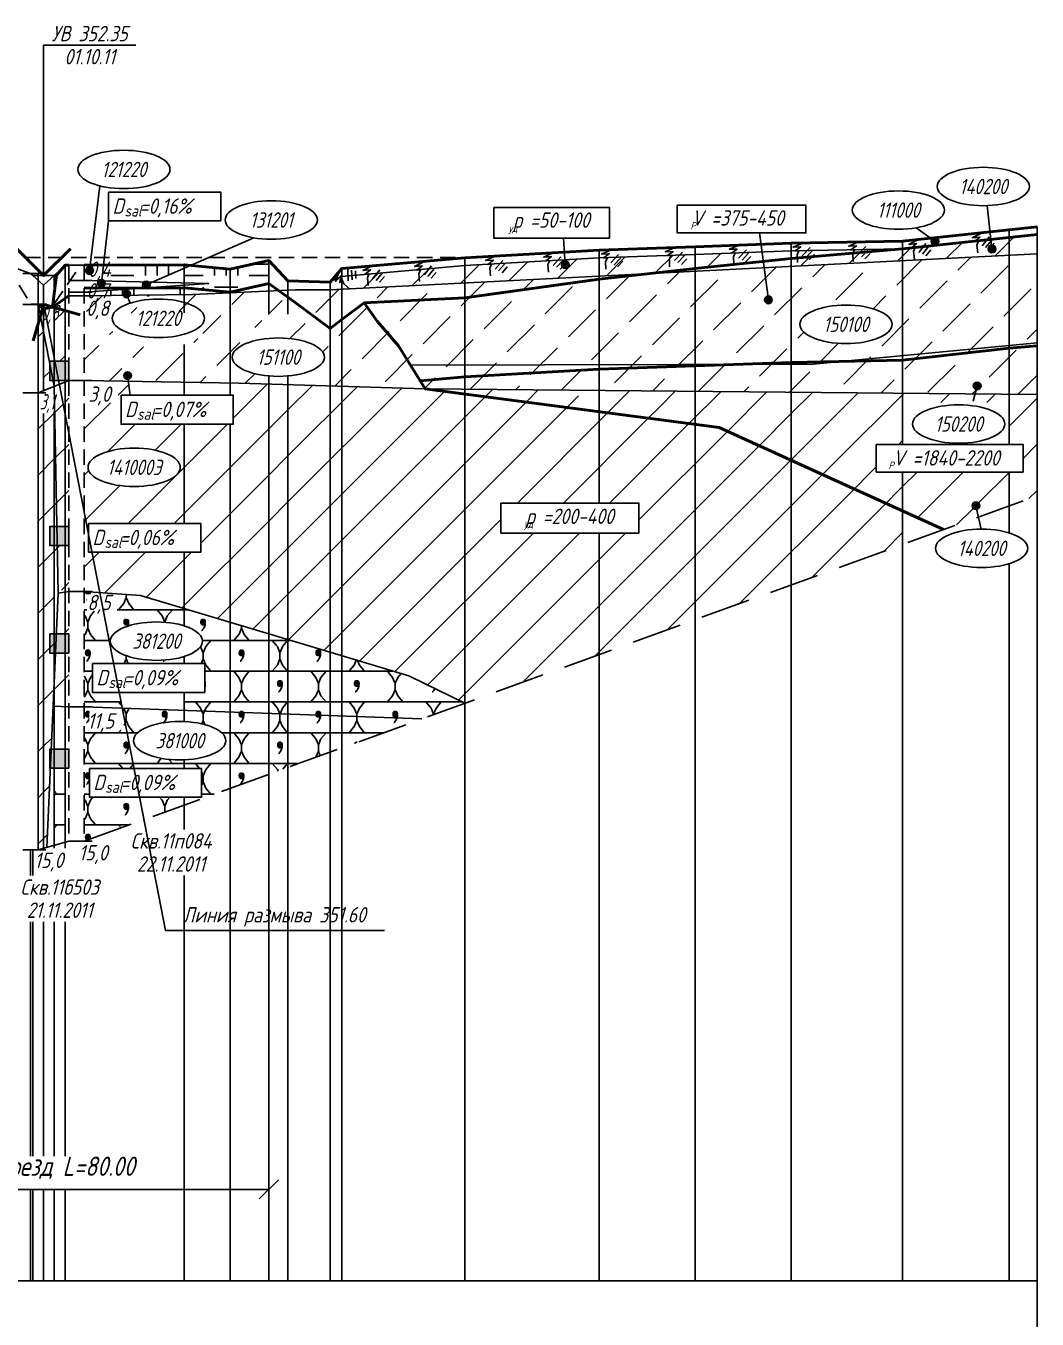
# Model space of a CAD drawing. Extents: x -5 to 836, y -80 to 613.
# Drawn here: x 298.5 to 430.1, y 282 to 450.3 of the extents above; entities that cross this region are included whole.
import ezdxf
from ezdxf.enums import TextEntityAlignment as Align

# ---------------------------------------------------------------- set-up
doc = ezdxf.new("R2010")
doc.units = 0
for name, pattern in [('IZ_HIDDEN', [3, 2, -1]), ('ИИ27003', [9.5, 6.5, -3]), ('ИИHidden', [3, 2, -1])]:
    doc.linetypes.add(name, pattern=pattern)
for name, color, linetype, lineweight in [('ИИ_ГЕОЛОГИЯ_025', 7, 'Continuous', 25), ('ИИ_ГЕОЛОГИЯ_050', 7, 'Continuous', 50), ('ИИ_ГЕОФИЗИКА_025', 7, 'Continuous', 25), ('ИИ_ГИДРОЛОГИЯ_025', 150, 'Continuous', 25), ('ИИ_ПРОФИЛЬ_025', 7, 'Continuous', 25)]:
    doc.layers.add(name, color=color, linetype=linetype, lineweight=lineweight)
doc.layers.add('Профиль', color=7, linetype='Continuous')
doc.layers.add('ТХ-Л', color=140, linetype='Continuous')
doc.styles.add('VNIPISIMPLEXCUR', font='simplex.shx', dxfattribs={"width": 0.8, "oblique": 15})
doc.linetypes.add('ИИ27001', pattern='A,2.5,[1,3dservice.shx,S=1.85,R=180.00002,X=0,Y=0],2.5,-1', length=6)
doc.linetypes.add('ИИ27002', pattern='A,2,-0.6,[1,3dservice.shx,S=0.6,R=30.000013,X=0.9,Y=0],-0.6,[1,3dservice.shx,S=0.6,R=-30.000013,X=0.3,Y=0],-0.6,[1,3dservice.shx,S=0.6,R=209.999975,X=-0.3,Y=0],-0.6,[1,3dservice.shx,S=0.6,R=150.000007,X=-0.9,Y=0],-0.6,2', length=7)
doc.linetypes.add('ИИ27005', pattern='A,2.5,[1,3dservice.shx,S=1.85,R=180.00002,X=0,Y=0],2.5,-2,[4,3dservice.shx,S=0.5,R=0,X=0,Y=0],-2', length=9)
doc.dimstyles.new('ИИ-1000-м-dm$0', dxfattribs={"dimtxt": 2.5, "dimasz": 2.5, "dimexe": 1.25, "dimexo": 0, "dimgap": 1, "dimtad": 1, "dimtoh": 1, "dimzin": 1, "dimdsep": 46, "dimtxsty": 'VNIPISIMPLEXCUR', "dimblk": 'OBLIQUE', "dimcen": 2.5, "dimaunit": 1, "dimazin": 0, "dimtfac": 1, "dimtmove": 1, "dimatfit": 2, "dimfxl": 1, "dimarcsym": 0})
pattern_1 = [(45, (66.596, 26.312), (-3, 3), [])]
pattern_2 = [(0, (66.596, 26.312), (0, 4), []), (90, (66.596, 27.912), (-5, 4), [0.8, -7.2]), (129.8056, (67.596, 26.312), (-10, 4e-10), [1.04137, -30.19963]), (129.8056, (72.596, 30.312), (-10, 4e-10), [1.04137, -30.19963]), (129.8056, (67.596, 34.312), (-10, 4e-10), [1.04137, -30.19963]), (129.8056, (72.596, 38.312), (-10, 4e-10), [1.04137, -30.19963]), (129.8056, (67.596, 42.312), (-10, 4e-10), [1.04137, -30.19963]), (129.8056, (72.596, 46.312), (-10, 4e-10), [1.04137, -30.19963]), (112.6199, (66.929, 27.112), (-10, 4e-09), [0.86667, -12.13333]), (112.6199, (71.929, 31.112), (-10, 4e-09), [0.86667, -12.13333]), (112.6199, (66.929, 35.112), (-10, 4e-09), [0.86667, -12.13333]), (67.3801, (66.596, 28.712), (-10, -4e-09), [0.86667, -12.13333]), (67.3801, (71.596, 32.712), (-10, -4e-09), [0.86667, -12.13333]), (67.3801, (66.596, 36.712), (-10, -4e-09), [0.86667, -12.13333]), (50.1944, (66.9295, 29.512), (-10, -4e-10), [1.04137, -30.19963]), (50.1944, (71.9295, 33.512), (-10, -4e-10), [1.04137, -30.19963]), (50.1944, (66.9295, 37.512), (-10, -4e-10), [1.04137, -30.19963]), (50.1944, (71.9295, 41.512), (-10, -4e-10), [1.04137, -30.19963]), (50.1944, (66.9295, 45.512), (-10, -4e-10), [1.04137, -30.19963]), (50.1944, (71.9295, 49.512), (-10, -4e-10), [1.04137, -30.19963]), (50.1944, (65.596, 26.312), (-10, -4e-10), [1.04137, -30.19963]), (50.1944, (60.596, 30.312), (-10, -4e-10), [1.04137, -30.19963]), (50.1944, (65.596, 34.312), (-10, -4e-10), [1.04137, -30.19963]), (50.1944, (60.596, 38.312), (-10, -4e-10), [1.04137, -30.19963]), (50.1944, (65.596, 42.312), (-10, -4e-10), [1.04137, -30.19963]), (50.1944, (60.596, 46.312), (-10, -4e-10), [1.04137, -30.19963]), (67.3801, (66.263, 27.112), (-10, -4e-09), [0.86667, -12.13333]), (67.3801, (61.263, 31.112), (-10, -4e-09), [0.86667, -12.13333]), (67.3801, (66.263, 35.112), (-10, -4e-09), [0.86667, -12.13333]), (112.6199, (66.596, 28.712), (-10, 4e-09), [0.86667, -12.13333]), (112.6199, (71.596, 32.712), (-10, 4e-09), [0.86667, -12.13333]), (112.6199, (66.596, 36.712), (-10, 4e-09), [0.86667, -12.13333]), (129.8056, (66.263, 29.512), (-10, 4e-10), [1.04137, -30.19963]), (129.8056, (61.263, 33.512), (-10, 4e-10), [1.04137, -30.19963]), (129.8056, (66.263, 37.512), (-10, 4e-10), [1.04137, -30.19963]), (129.8056, (61.263, 41.512), (-10, 4e-10), [1.04137, -30.19963]), (129.8056, (66.263, 45.512), (-10, 4e-10), [1.04137, -30.19963]), (129.8056, (61.263, 49.512), (-10, 4e-10), [1.04137, -30.19963]), (0, (71.3974, 27.612), (5, 4), [0.06569, -9.93431]), (0, (71.4417, 27.662), (5, 4), [0.07761, -9.92239]), (0, (71.4807, 27.712), (5, 4), [0.0933, -9.9067]), (0, (71.5198, 27.762), (5, 4), [0.10097, -9.89903]), (0, (71.554, 27.812), (5, 4), [0.10953, -9.89047]), (0, (71.584, 27.862), (5, 4), [0.114625, -9.885375]), (0, (71.6104, 27.912), (5, 4), [0.12328, -9.87672]), (0, (71.634, 27.962), (5, 4), [0.13186, -9.86814]), (0, (71.6577, 28.012), (5, 4), [0.13534, -9.86466]), (0, (71.6768, 28.062), (5, 4), [0.143415, -9.856585]), (0, (71.694, 28.112), (5, 4), [0.15266, -9.84734]), (0, (71.711, 28.162), (5, 4), [0.15663, -9.84337]), (0, (71.7268, 28.212), (5, 4), [0.16071, -9.83929]), (0, (71.7385, 28.262), (5, 4), [0.16421, -9.83579]), (0, (71.7492, 28.312), (5, 4), [0.16878, -9.83122]), (0, (71.464, 28.362), (5, 4), [0.46696, -9.53304]), (0, (71.3727, 28.412), (5, 4), [0.56915, -9.43085]), (0, (71.318, 28.462), (5, 4), [0.6334, -9.3666]), (0, (71.28, 28.512), (5, 4), [0.67868, -9.32132]), (0, (71.2535, 28.562), (5, 4), [0.71105, -9.28895]), (0, (71.2358, 28.612), (5, 4), [0.73255, -9.26745]), (0, (71.2255, 28.662), (5, 4), [0.7443, -9.2557]), (0, (71.222, 28.712), (5, 4), [0.7485, -9.2515]), (0, (71.2255, 28.762), (5, 4), [0.74179, -9.25821]), (0, (71.2358, 28.812), (5, 4), [0.72129, -9.27871]), (0, (71.2535, 28.862), (5, 4), [0.68575, -9.31425]), (0, (71.28, 28.912), (5, 4), [0.63266, -9.36734]), (0, (71.318, 28.962), (5, 4), [0.557005, -9.442995]), (0, (71.3727, 29.012), (5, 4), [0.4475, -9.5525]), (0, (71.464, 29.062), (5, 4), [0.26506, -9.73494])]
pattern_3 = [(90, (66.596, 26.312), (-4.5, 4.5), [3, -6]), (90, (68.096, 26.312), (-4.5, 4.5), [3, -6]), (90, (69.596, 26.312), (-4.5, 4.5), [3, -6]), (0, (71.096, 26.312), (4.5, 4.5), [3, -6]), (0, (71.096, 27.812), (4.5, 4.5), [3, -6]), (0, (71.096, 29.312), (4.5, 4.5), [3, -6])]

# ---------------------------------------------------------------- blocks, each defined once
blk = doc.blocks.new('ИИ16001')
at = {"linetype": 'Continuous', "lineweight": 25}
h = blk.add_hatch(color=0, dxfattribs=at)
edge = h.paths.add_edge_path()
edge.add_arc((0, 0), 0.5, 0, 360)
at = {"color": 0, "linetype": 'Continuous', "lineweight": 25}
blk.add_circle((0, 0), 0.5, dxfattribs=at)
blk = doc.blocks.new('ИИ25005')
at = {"linetype": 'Continuous', "lineweight": 25}
blk.add_hatch(color=0, dxfattribs=at).paths.add_polyline_path([(0, 0), (0, 2.5), (-2.5, 2.5), (-2.5, 0)])
at = {"color": 0, "linetype": 'Continuous', "lineweight": 25}
blk.add_lwpolyline([(0, 0), (0, 2.5), (-2.5, 2.5), (-2.5, 0)], close=True, dxfattribs=at)
blk = doc.blocks.new('ИИ25010')
at = {"color": 0, "linetype": 'Continuous', "lineweight": 25}
for points in [[(0, 0), (3, 0), (0.5, -1), (2.5, -1), (1, -2), (2, -2), (1.5, -3), (1.5, -5)], [(4.94, -1.23), (2.82, -3.35)], [(5.47, -2.12), (3.7, -3.88)], [(6, -3), (4.59, -4.41)]]:
    blk.add_lwpolyline(points, dxfattribs=at)
blk = doc.blocks.new('ИИ25020')
at = {"color": 0, "linetype": 'Continuous', "lineweight": 25}
blk.add_ellipse((0, 0), major_axis=(-6, 0), ratio=0.416667, dxfattribs=at)
at = {"color": 0, "linetype": 'Continuous', "style": 'VNIPISIMPLEXCUR', "oblique": 15, "width": 0.75}
blk.add_attdef('INDEX', text='', height=2, dxfattribs=at).set_placement((0, 0), align=Align.MIDDLE_CENTER)
blk = doc.blocks.new('_Oblique')
at = {"color": 0, "linetype": 'ByBlock', "lineweight": -2}
blk.add_line((-0.5, -0.5), (0.5, 0.5), dxfattribs=at)
blk = doc.blocks.new('*D13')
at = {"layer": 'Defpoints', "color": 0, "lineweight": 40, "transparency": 16777216}
for p in [(330.14, 298.87), (251.14, 286.98), (330.14, 286.98)]:
    blk.add_point(p, dxfattribs=at)
at = {"layer": 'ТХ-Л', "color": 0, "lineweight": -2, "transparency": 16777216}
for p, q in [((251.14, 286.98), (251.14, 300.12)), ((330.14, 286.98), (330.14, 300.12)), ((251.14, 298.87), (330.14, 298.87))]:
    blk.add_line(p, q, dxfattribs=at)
at = {"layer": 'ТХ-Л', "color": 0, "lineweight": -2, "transparency": 16777216, "xscale": 2.5, "yscale": 2.5, "zscale": 2.5, "rotation": 180}
blk.add_blockref('_Oblique', (251.14, 298.87), dxfattribs=at)
at = {"layer": 'ТХ-Л', "color": 0, "lineweight": -2, "transparency": 16777216, "xscale": 2.5, "yscale": 2.5, "zscale": 2.5}
blk.add_blockref('_Oblique', (330.14, 298.87), dxfattribs=at)
at = {"layer": 'ТХ-Л', "color": 0, "transparency": 16777216, "insert": (290.64, 301.54), "char_height": 2.5, "attachment_point": 5, "style": 'VNIPISIMPLEXCUR'}
blk.add_mtext(' Технологический проезд L=80.00', dxfattribs=at)

msp = doc.modelspace()

# ---------------------------------------------------------------- hatches: boundary and pattern name
at = {"layer": 'ИИ_ГЕОЛОГИЯ_025'}
h = msp.add_hatch(dxfattribs=at)
h.set_pattern_fill('ИИ_СУГЛИНОК', color=256, pattern_type=2)
h.set_pattern_definition(pattern_1)
h.paths.add_polyline_path([(398.142, 420.069), (398.142, 419.04), (412.642, 419.781), (412.642, 421.325)])
h.paths.add_polyline_path([(426.512, 422.792), (412.642, 421.325), (412.642, 419.781), (426.512, 420.49)])
h.paths.add_polyline_path([(423.763, 421.288, -1), (424.763, 421.288, -1)], flags=16)
h = msp.add_hatch(dxfattribs=at)
h.set_pattern_fill('ИИ_СУГЛИНОК', color=256, pattern_type=2)
h.set_pattern_definition(pattern_1)
h.paths.add_polyline_path([(430.142, 423.175), (426.512, 422.792), (426.512, 420.49), (430.142, 420.675)])
h = msp.add_hatch(dxfattribs=at)
h.set_pattern_fill('ИИ_СУПЕСЬ', color=256, pattern_type=2)
h.set_pattern_definition([(45, (69.596, 26.312), (-3, 3), [5, -2])])
edge = h.paths.add_edge_path(flags=16)
edge.add_ellipse((315.771, 410.921), major_axis=(-6, 0), ratio=0.4166667, start_angle=0, end_angle=360)
h.paths.add_polyline_path([(312.271, 404.802, -1), (311.271, 404.802, -1)], flags=16)
h.paths.add_polyline_path([(395.669, 414.666, -1), (394.669, 414.666, -1)], flags=16)
edge = h.paths.add_edge_path(flags=16)
edge.add_ellipse((405.263, 411.478), major_axis=(-6, 0), ratio=0.4166667, start_angle=0, end_angle=360)
h.paths.add_polyline_path([(422.838, 403.457, -1), (421.838, 403.457, -1)], flags=16)
h.paths.add_polyline_path([(400.843, 410.112), (409.415, 409.844), (410.219, 412.844), (401.647, 413.112)], flags=8)
h.paths.add_polyline_path([(311.351, 409.555), (319.922, 409.287), (320.726, 412.287), (312.155, 412.555)], flags=8)
h.paths.add_polyline_path([(305.564, 414.017), (310.107, 413.698), (311.064, 417.27), (306.521, 417.589)], flags=9)
h.paths.add_polyline_path([(305.529, 411.757), (310.071, 411.438), (311.028, 415.009), (306.486, 415.328)], flags=9)
h.paths.add_polyline_path([(430.142, 420.675), (338.142, 415.975), (333.622, 415.987), (320.277, 415.361), (306.14, 415.18), (306.14, 404.18), (326.253, 403.835), (350.503, 403.066), (430.142, 402.334)])
h.paths.add_polyline_path([(331.671, 409.702), (332.043, 409.69), (332.413, 409.668), (332.779, 409.637), (333.139, 409.597), (333.492, 409.547), (333.838, 409.488), (334.174, 409.42), (334.499, 409.344), (334.812, 409.259), (335.112, 409.166), (335.397, 409.066), (335.667, 408.959), (335.92, 408.845), (336.156, 408.724), (336.374, 408.598), (336.572, 408.466), (336.75, 408.329), (336.908, 408.188), (337.044, 408.044), (337.158, 407.896), (337.25, 407.745), (337.319, 407.592), (337.365, 407.438), (337.389, 407.283), (337.389, 407.127), (337.365, 406.972), (337.319, 406.818), (337.25, 406.665), (337.158, 406.514), (337.044, 406.366), (336.908, 406.221), (336.75, 406.08), (336.572, 405.944), (336.374, 405.812), (336.156, 405.686), (335.92, 405.565), (335.667, 405.451), (335.397, 405.344), (335.112, 405.243), (334.812, 405.151), (334.499, 405.066), (334.174, 404.99), (333.838, 404.922), (333.492, 404.863), (333.139, 404.813), (332.779, 404.773), (332.413, 404.741), (332.043, 404.72), (331.671, 404.708), (331.298, 404.705), (330.925, 404.712), (330.554, 404.729), (330.187, 404.756), (329.824, 404.792), (329.467, 404.837), (329.117, 404.892), (328.776, 404.955), (328.446, 405.027), (328.126, 405.108), (327.82, 405.196), (327.527, 405.293), (327.249, 405.396), (326.987, 405.507), (326.742, 405.625), (326.516, 405.748), (326.308, 405.877), (326.119, 406.011), (325.952, 406.15), (325.805, 406.293), (325.679, 406.44), (325.576, 406.589), (325.496, 406.741), (325.438, 406.895), (325.403, 407.049), (325.392, 407.205), (325.403, 407.36), (325.438, 407.515), (325.496, 407.669), (325.576, 407.821), (325.679, 407.97), (325.805, 408.117), (325.952, 408.259), (326.119, 408.398), (326.308, 408.533), (326.516, 408.662), (326.742, 408.785), (326.987, 408.903), (327.249, 409.013), (327.527, 409.117), (327.82, 409.214), (328.126, 409.302), (328.446, 409.383), (328.776, 409.455), (329.117, 409.518), (329.467, 409.573), (329.824, 409.618), (330.187, 409.654), (330.554, 409.68), (330.925, 409.697), (331.298, 409.705)])
h.paths.add_polyline_path([(327.283, 409.026), (327.527, 409.117), (327.82, 409.214), (328.126, 409.302), (328.446, 409.383), (328.776, 409.455), (329.117, 409.518), (329.467, 409.573), (329.824, 409.618), (330.187, 409.654), (330.554, 409.68), (330.925, 409.697), (331.298, 409.705), (331.671, 409.702), (332.043, 409.69), (332.413, 409.668), (332.779, 409.637), (333.139, 409.597), (333.492, 409.547), (333.838, 409.488), (334.174, 409.42), (334.499, 409.344), (334.812, 409.259), (335.112, 409.166), (335.397, 409.066), (335.626, 408.975), (336.363, 411.726), (328.078, 411.994)])
h.paths.add_polyline_path([(326.823, 408.824), (326.987, 408.903), (327.249, 409.013), (327.527, 409.117), (327.82, 409.214), (328.126, 409.302), (328.446, 409.383), (328.776, 409.455), (329.117, 409.518), (329.467, 409.573), (329.824, 409.618), (330.187, 409.654), (330.554, 409.68), (330.925, 409.697), (331.298, 409.705), (331.671, 409.702), (332.043, 409.69), (332.413, 409.668), (332.779, 409.637), (333.139, 409.597), (333.492, 409.547), (333.838, 409.488), (334.174, 409.42), (334.499, 409.344), (334.812, 409.259), (335.112, 409.166), (335.397, 409.066), (335.667, 408.959), (335.92, 408.845), (336.121, 408.743), (336.189, 408.774), (336.54, 408.971), (336.842, 409.181), (337.094, 409.403), (337.292, 409.634), (337.435, 409.872), (337.522, 410.115), (337.551, 410.36), (337.522, 410.605), (337.435, 410.848), (337.292, 411.086), (337.094, 411.317), (336.842, 411.538), (336.54, 411.749), (336.189, 411.946), (335.793, 412.128), (335.357, 412.292), (334.884, 412.439), (334.379, 412.565), (333.847, 412.67), (333.292, 412.752), (332.721, 412.812), (332.139, 412.848), (331.551, 412.86), (330.963, 412.848), (330.38, 412.812), (329.809, 412.752), (329.255, 412.67), (328.722, 412.565), (328.217, 412.439), (327.744, 412.292), (327.308, 412.128), (326.913, 411.946), (326.562, 411.749), (326.259, 411.538), (326.007, 411.317), (325.809, 411.086), (325.666, 410.848), (325.58, 410.605), (325.551, 410.36), (325.58, 410.115), (325.666, 409.872), (325.809, 409.634), (326.007, 409.403), (326.259, 409.181), (326.562, 408.971)])
h = msp.add_hatch(dxfattribs=at)
h.set_pattern_fill('ИИ_ТОРФ', color=256, pattern_type=2)
h.set_pattern_definition(pattern_3)
h.paths.add_polyline_path([(319.142, 418.766), (319.142, 419.225), (308.635, 419.189), (308.42, 417.314, -0.2064867), (308.763, 417.117), (313.887, 416.993, -0.359202), (314.523, 416.977), (315.031, 416.965)])
h.paths.add_polyline_path([(325.142, 418.675), (320.008, 419.146), (319.142, 418.766), (319.142, 416.865), (322.341, 416.788), (319.142, 416.569), (319.142, 416.225), (325.142, 415.675)])
h.paths.add_polyline_path([(330.142, 419.775), (325.142, 418.675), (325.142, 415.675), (330.142, 416.775)])
h.paths.add_polyline_path([(305.769, 416.828), (310.388, 416.509), (311.345, 420.08), (306.726, 420.399)], flags=9)
h = msp.add_hatch(dxfattribs=at)
h.set_pattern_fill('ИИ_СУГЛИНОК', color=256, pattern_type=2)
h.set_pattern_definition(pattern_1)
h.paths.add_polyline_path([(339.642, 417.725), (339.642, 417.204), (339.717, 417.287), (339.921, 416.767), (340.66, 416.104), (355.642, 416.869), (355.642, 419.125)])
h.paths.add_polyline_path([(373.142, 420.125), (368.688, 419.871), (368.696, 419.749, -0.4351691), (369.232, 419.25, -1), (368.232, 419.25, -0.393564), (368.696, 419.749), (368.688, 419.871), (359.155, 419.326), (359.152, 419.319), (358.653, 419.288), (358.666, 419.298), (355.642, 419.125), (355.642, 416.869), (373.142, 417.763)])
h = msp.add_hatch(dxfattribs=at)
h.set_pattern_fill('ИИ_СУГЛИНОК', color=256, pattern_type=2)
h.set_pattern_definition(pattern_1)
h.paths.add_polyline_path([(382.519, 420.456), (382.019, 420.442), (382.023, 420.445), (374.223, 420.164), (374.217, 420.15), (373.717, 420.136), (373.731, 420.146), (373.142, 420.125), (373.142, 417.763), (379.993, 418.113), (385.642, 418.735), (385.642, 420.575), (382.522, 420.463)])
h.paths.add_polyline_path([(390.621, 420.259), (390.855, 420.763), (385.642, 420.575), (385.642, 418.735), (386.011, 418.776), (390.649, 419.27)])
h = msp.add_hatch(dxfattribs=at)
h.set_pattern_fill('ИИ_ТОРФ', color=256, pattern_type=2)
h.set_pattern_definition(pattern_3)
h.paths.add_polyline_path([(319.142, 416.225), (314.509, 416.209, -0.3493942), (313.886, 416.207), (313.843, 416.207), (306.14, 415.68), (306.14, 415.18), (311.186, 415.245, -0.104756), (311.144, 415.448, -1), (312.144, 415.448, -0.0982827), (312.106, 415.257), (319.142, 415.347)])
h.paths.add_polyline_path([(305.564, 414.017), (310.107, 413.698), (311.064, 417.27), (306.521, 417.589)], flags=9)
h = msp.add_hatch(dxfattribs=at)
h.set_pattern_fill('ИИ_СУГЛИНОК', color=256, pattern_type=2)
h.set_pattern_definition(pattern_1)
h.paths.add_polyline_path([(303.642, 413.282), (302.232, 413.684), (302.232, 407.016), (302.297, 406.68), (303.642, 406.68)])
h.paths.add_polyline_path([(299.693, 411.184), (303.398, 410.865), (304.355, 414.437), (300.65, 414.756)], flags=9)
h = msp.add_hatch(dxfattribs=at)
h.set_pattern_fill('ИИ_СУГЛИНОК', color=256, pattern_type=2)
h.set_pattern_definition(pattern_1)
h.paths.add_polyline_path([(300.842, 410.513), (300.435, 412.589), (300.142, 411.559), (300.142, 404.451), (300.842, 404.514)])
h.paths.add_polyline_path([(300.842, 410.513), (300.842, 404.514), (301.64, 404.585), (301.64, 406.436)])
h = msp.add_hatch(dxfattribs=at)
h.set_pattern_fill('ИИ_СУГЛИНОК', color=256, pattern_type=2)
h.set_pattern_definition(pattern_1)
h.paths.add_polyline_path([(319.142, 398.481), (310.929, 398.481), (310.929, 402.236), (312.119, 402.236), (311.869, 404.082), (310.639, 404.103), (306.411, 403.681), (306.14, 403.67), (306.14, 386.915), (306.688, 384.094), (306.688, 385.56), (319.142, 385.56)])
edge = h.paths.add_edge_path(flags=16)
edge.add_ellipse((312.627, 392.864), major_axis=(-6, 0), ratio=0.4166667, start_angle=0, end_angle=360)
h.paths.add_polyline_path([(308.165, 394.004), (317.568, 394.004), (317.568, 391.724), (308.165, 391.724)], flags=0)
h.paths.add_polyline_path([(306.639, 401.253), (306.639, 403.533), (310.527, 403.533), (310.527, 401.253)], flags=16)
h.paths.add_polyline_path([(325.142, 398.481), (319.142, 398.481), (319.142, 385.56), (321.292, 385.56), (321.292, 381.805), (319.142, 381.805), (319.142, 374.471), (325.142, 372.676)])
h.paths.add_polyline_path([(330.142, 403.712), (326.253, 403.835), (325.142, 403.854), (325.142, 402.236), (325.532, 402.236), (325.532, 398.481), (325.142, 398.481), (325.142, 372.676), (330.142, 371.18)])
h.paths.add_polyline_path([(338.142, 403.458), (332.642, 403.632), (332.642, 370.432), (335.659, 369.53), (338.142, 368.786)])
h.paths.add_polyline_path([(339.642, 403.41), (338.142, 403.458), (338.142, 368.786), (339.642, 368.337)])
h.paths.add_polyline_path([(355.642, 402.389), (350.503, 403.066), (339.642, 403.41), (339.642, 368.337), (348.392, 365.717), (355.642, 362.142)])
h.paths.add_polyline_path([(373.142, 400.086), (355.642, 402.389), (355.642, 362.142), (373.142, 368.492), (373.142, 384.308), (360.353, 384.308), (360.353, 388.213), (373.142, 388.213)])
h.paths.add_polyline_path([(385.642, 398.441), (373.142, 400.086), (373.142, 388.213), (378.302, 388.213), (378.302, 384.308), (373.142, 384.308), (373.142, 368.492), (385.642, 373.028)])
h.paths.add_polyline_path([(398.142, 393.758), (388.742, 398.033), (385.642, 398.441), (385.642, 373.028), (398.142, 377.564)])
h.paths.add_polyline_path([(403.345, 391.392), (398.142, 393.758), (398.142, 377.564), (412.642, 382.825), (412.642, 387.163)])
h.paths.add_polyline_path([(305.82, 400.576), (310.363, 400.257), (311.32, 403.828), (306.777, 404.147)], flags=9)
h = msp.add_hatch(dxfattribs=at)
h.set_pattern_fill('ИИ_СУГЛИНОК', color=256, pattern_type=2)
h.set_pattern_definition(pattern_1)
h.paths.add_polyline_path([(303.642, 399.764), (302.907, 403.542), (302.512, 403.527), (302.232, 403.414), (302.571, 385.18), (303.642, 385.18)])
h.paths.add_polyline_path([(304.14, 403.591), (303.642, 403.571), (303.642, 399.764), (304.14, 397.201)])
h.paths.add_polyline_path([(304.14, 397.201), (303.642, 399.764), (303.642, 385.18), (304.14, 385.18)])
h.paths.add_polyline_path([(299.472, 399.571), (302.663, 399.252), (303.619, 402.824), (300.429, 403.143)], flags=9)
h = msp.add_hatch(dxfattribs=at)
h.set_pattern_fill('ИИ_СУГЛИНОК', color=256, pattern_type=2)
h.set_pattern_definition(pattern_1)
h.paths.add_polyline_path([(302.232, 403.414), (300.142, 402.575), (300.142, 376.907), (302.232, 376.885), (302.232, 382.68), (301.64, 382.68), (301.64, 385.18), (302.571, 385.18)])
h.paths.add_polyline_path([(299.472, 399.571), (302.663, 399.252), (303.619, 402.824), (300.429, 403.143)], flags=9)
h = msp.add_hatch(dxfattribs=at)
h.set_pattern_fill('ИИ_СУГЛИНОК', color=256, pattern_type=2)
h.set_pattern_definition(pattern_1)
h.paths.add_polyline_path([(332.642, 403.632), (330.142, 403.712), (330.142, 371.18), (332.642, 370.432)])
h = msp.add_hatch(dxfattribs=at)
h.set_pattern_fill('ИИ_СУГЛИНОК', color=256, pattern_type=2)
h.set_pattern_definition(pattern_1)
h.paths.add_polyline_path([(368.356, 402.446), (365.422, 402.928), (355.642, 403.018), (355.642, 402.389), (373.142, 400.086), (373.142, 401.786)])
h.paths.add_polyline_path([(385.642, 402.743), (373.142, 402.858), (373.142, 401.786), (375.163, 401.507), (385.642, 401.461)])
h.paths.add_polyline_path([(384.754, 400.183), (373.142, 401.786), (373.142, 400.086), (385.642, 398.441), (385.642, 399.965)])
h.paths.add_polyline_path([(385.642, 401.461), (375.163, 401.507), (384.754, 400.183), (385.642, 399.965)], flags=17)
h.paths.add_polyline_path([(395.081, 397.642), (385.642, 399.965), (385.642, 398.441), (388.742, 398.033), (398.142, 393.758), (398.142, 396.361)])
h.paths.add_polyline_path([(398.142, 401.407), (385.642, 401.461), (385.642, 399.965), (395.081, 397.642), (398.142, 396.361)])
h.paths.add_polyline_path([(398.142, 402.628), (385.642, 402.743), (385.642, 401.461), (398.142, 401.407)])
h = msp.add_hatch(dxfattribs=at)
h.set_pattern_fill('ИИ_СУГЛИНОК', color=256, pattern_type=2)
h.set_pattern_definition(pattern_1)
h.paths.add_polyline_path([(412.642, 401.345), (398.142, 401.407), (398.142, 396.361), (407.408, 392.484), (412.642, 389.688), (412.642, 392.246), (409.194, 392.246), (409.194, 395.851), (412.642, 395.851)])
h.paths.add_polyline_path([(412.642, 402.495), (398.142, 402.628), (398.142, 401.407), (412.642, 401.345)])
h.paths.add_polyline_path([(412.642, 402.495), (412.642, 401.345), (426.512, 401.285), (426.512, 402.367)])
h.paths.add_polyline_path([(430.142, 402.334), (426.512, 402.367), (426.512, 401.285), (430.142, 401.269)])
h = msp.add_hatch(dxfattribs=at)
h.set_pattern_fill('ИИ_СУГЛИНОК', color=256, pattern_type=2)
h.set_pattern_definition(pattern_1)
h.paths.add_polyline_path([(398.142, 396.361), (398.142, 393.758), (412.642, 387.163), (412.642, 389.688), (407.408, 392.484)])
h.paths.add_polyline_path([(412.642, 389.688), (412.642, 387.163), (417.947, 384.75), (420.29, 385.601)])
h.paths.add_polyline_path([(426.512, 392.246), (412.642, 392.246), (412.642, 389.688), (420.29, 385.601), (422.495, 386.401), (422.279, 387.379, -0.4793836), (421.672, 387.867, -1), (422.672, 387.867, -0.3519144), (422.279, 387.379), (422.495, 386.401), (426.512, 387.858)])
h.paths.add_polyline_path([(430.142, 401.269), (426.512, 401.285), (426.512, 395.851), (428.311, 395.851), (428.311, 392.246), (426.512, 392.246), (426.512, 387.858), (430.142, 389.175)])
h = msp.add_hatch(dxfattribs=at)
h.set_pattern_fill('ИИ_СУГЛИНОК', color=256, pattern_type=2)
h.set_pattern_definition(pattern_1)
h.paths.add_polyline_path([(302.232, 376.885), (300.842, 376.9), (300.842, 343.269), (301.268, 343.387), (302.232, 365.145)])
h.paths.add_polyline_path([(302.618, 382.68), (302.232, 382.68), (302.232, 376.885), (302.726, 376.88)])
h = msp.add_hatch(dxfattribs=at)
h.set_pattern_fill('ИИ_СУГЛИНОК', color=256, pattern_type=2)
h.set_pattern_definition(pattern_1)
h.paths.add_polyline_path([(303.642, 382.68), (302.618, 382.68), (302.726, 376.88), (303.142, 376.875), (303.642, 376.786)])
h.paths.add_polyline_path([(304.14, 382.68), (303.642, 382.68), (303.642, 376.786), (304.14, 376.697)])
h = msp.add_hatch(dxfattribs=at)
h.set_pattern_fill('ИИ_СУГЛИНОК', color=256, pattern_type=2)
h.set_pattern_definition(pattern_1)
h.paths.add_polyline_path([(304.14, 382.68), (303.642, 382.68), (303.642, 376.786), (304.14, 376.697)])
h = msp.add_hatch(dxfattribs=at)
h.set_pattern_fill('ИИ_СУГЛИНОК', color=256, pattern_type=2)
h.set_pattern_definition(pattern_1)
h.paths.add_polyline_path([(319.142, 381.805), (307.133, 381.805), (308.157, 376.541), (310.106, 376.406), (310.402, 376.406), (310.402, 376.386), (313.441, 376.176), (319.142, 374.471)])
h.paths.add_polyline_path([(307.133, 381.805), (306.688, 381.805), (306.688, 382.028), (306.14, 381.036), (306.14, 376.68), (308.157, 376.541)])
h = msp.add_hatch(dxfattribs=at)
h.set_pattern_fill('ИИ_СУГЛИНОК', color=256, pattern_type=2)
h.set_pattern_definition(pattern_1)
h.paths.add_polyline_path([(300.842, 343.269), (300.142, 343.075), (300.142, 376.907), (300.842, 376.9)])
h = msp.add_hatch(dxfattribs=at)
h.set_pattern_fill('ИИ_СУГЛИНОК', color=256, pattern_type=2)
h.set_pattern_definition(pattern_1)
h.paths.add_polyline_path([(303.642, 376.608), (302.733, 376.476), (302.499, 371.18), (303.642, 371.18)])
h.paths.add_polyline_path([(304.14, 376.68), (303.642, 376.608), (303.642, 371.18), (304.14, 371.18)])
h = msp.add_hatch(dxfattribs=at)
h.set_pattern_fill('ИИ_АЛЕВРОЛИТ', color=256, pattern_type=2)
h.set_pattern_definition(pattern_2)
h.paths.add_polyline_path([(308.626, 374.126), (306.488, 374.126), (306.488, 376.406), (308.183, 376.406), (308.157, 376.541), (306.14, 376.68), (306.14, 361.68), (311.081, 361.504), (310.682, 363.552), (307.212, 363.552), (307.212, 367.307), (309.952, 367.307)])
h.paths.add_polyline_path([(319.142, 374.471), (313.441, 376.176), (310.402, 376.386), (310.402, 374.126), (308.626, 374.126), (309.952, 367.307), (321.815, 367.307), (321.815, 363.552), (319.142, 363.552), (319.142, 361.216), (325.142, 361.001), (325.142, 371.47), (319.142, 373.235)])
edge = h.paths.add_edge_path(flags=16)
edge.add_ellipse((315.52, 370.233), major_axis=(-6, 0), ratio=0.4166667, start_angle=0, end_angle=360)
h.paths.add_polyline_path([(319.951, 371.373), (319.951, 369.093), (311.553, 369.093), (311.553, 371.373)], flags=0)
h.paths.add_polyline_path([(319.142, 374.471), (319.142, 373.235), (325.142, 371.47), (325.142, 372.676)], flags=17)
h.paths.add_polyline_path([(325.142, 372.676), (325.142, 371.47), (330.142, 369.999), (330.142, 371.18)])
h.paths.add_polyline_path([(332.642, 370.432), (330.142, 371.18), (330.142, 369.999), (332.529, 369.297), (332.642, 369.263)])
h.paths.add_polyline_path([(335.659, 369.53), (332.642, 370.432), (332.642, 369.263), (338.142, 367.609), (338.142, 368.786)])
h.paths.add_polyline_path([(339.642, 368.337), (338.142, 368.786), (338.142, 367.609), (339.642, 367.158)])
h.paths.add_polyline_path([(339.642, 368.337), (339.642, 367.158), (345.687, 365.339), (349.797, 363.231), (352.61, 361.042), (355.642, 362.142), (348.392, 365.717)])
h.paths.add_polyline_path([(305.669, 373.45), (310.212, 373.131), (311.169, 376.702), (306.626, 377.021)], flags=9)
h = msp.add_hatch(dxfattribs=at)
h.set_pattern_fill('ИИ_АЛЕВРОЛИТ', color=256, pattern_type=2)
h.set_pattern_definition(pattern_2)
h.paths.add_polyline_path([(330.142, 369.999), (325.142, 371.47), (325.142, 361.001), (330.142, 360.823)])
h.paths.add_polyline_path([(332.642, 369.263), (332.529, 369.297), (330.142, 369.999), (330.142, 360.823), (332.642, 360.733)])
h.paths.add_polyline_path([(338.142, 367.609), (332.642, 369.263), (332.642, 360.733), (338.142, 360.537)])
h.paths.add_polyline_path([(339.642, 367.158), (338.142, 367.609), (338.142, 360.537), (339.642, 360.483)])
h.paths.add_polyline_path([(349.797, 363.231), (345.687, 365.339), (339.642, 367.158), (339.642, 360.483), (350.045, 360.112), (352.61, 361.042)])
h = msp.add_hatch(dxfattribs=at)
h.set_pattern_fill('ИИ_СУГЛИНОК', color=256, pattern_type=2)
h.set_pattern_definition(pattern_1)
h.paths.add_polyline_path([(303.642, 368.68), (302.388, 368.68), (302.232, 365.145), (302.232, 361.759), (303.642, 361.701)])
h.paths.add_polyline_path([(304.14, 368.68), (303.642, 368.68), (303.642, 361.701), (304.14, 361.68)])
h = msp.add_hatch(dxfattribs=at)
h.set_pattern_fill('ИИ_АЛЕВРОЛИТ', color=256, pattern_type=2)
h.set_pattern_definition(pattern_2)
h.paths.add_polyline_path([(311.333, 360.205), (311.333, 358.7), (306.784, 358.7), (306.784, 360.98), (311.182, 360.98), (311.081, 361.504), (306.14, 361.68), (306.14, 344.18), (313.901, 346.996), (313.333, 349.917), (306.795, 349.917), (306.795, 353.672), (312.603, 353.672)])
h.paths.add_polyline_path([(305.686, 358.023), (311.143, 357.704), (312.1, 361.276), (306.643, 361.595)], flags=9)
h = msp.add_hatch(dxfattribs=at)
h.set_pattern_fill('ИИ_АЛЕВРОЛИТ', color=256, pattern_type=2)
h.set_pattern_definition(pattern_2)
edge = h.paths.add_edge_path()
edge.add_line((319.142, 361.216), (311.081, 361.504))
edge.add_line((311.081, 361.504), (311.182, 360.98))
edge.add_line((311.182, 360.98), (311.333, 360.98))
edge.add_line((311.333, 360.98), (311.333, 360.205))
edge.add_line((311.333, 360.205), (312.603, 353.672))
edge.add_line((312.603, 353.672), (319.142, 353.672))
edge.add_line((319.142, 353.672), (319.142, 354.79))
edge.add_ellipse((318.55, 357.278), major_axis=(-6, 0), ratio=0.4166667, start_angle=264.33841, end_angle=455.66159, ccw=False)
edge.add_line((319.142, 359.766), (319.142, 361.216))
edge = h.paths.add_edge_path()
edge.add_line((325.142, 361.001), (319.142, 361.216))
edge.add_line((319.142, 361.216), (319.142, 359.766))
edge.add_ellipse((318.55, 357.278), major_axis=(-6, 0), ratio=0.4166667, start_angle=95.66159, end_angle=264.33841, ccw=False)
edge.add_line((319.142, 354.79), (319.142, 353.672))
edge.add_line((319.142, 353.672), (321.398, 353.672))
edge.add_line((321.398, 353.672), (321.398, 349.917))
edge.add_line((321.398, 349.917), (319.142, 349.917))
edge.add_line((319.142, 349.917), (319.142, 348.898))
edge.add_line((319.142, 348.898), (325.142, 351.075))
edge.add_line((325.142, 351.075), (325.142, 361.001))
h = msp.add_hatch(dxfattribs=at)
h.set_pattern_fill('ИИ_АЛЕВРОЛИТ', color=256, pattern_type=2)
h.set_pattern_definition(pattern_2)
h.paths.add_polyline_path([(330.142, 360.823), (325.142, 361.001), (325.142, 351.075), (330.142, 352.889)])
h.paths.add_polyline_path([(332.642, 360.733), (330.142, 360.823), (330.142, 352.889), (332.642, 353.796)])
h.paths.add_polyline_path([(338.142, 360.537), (332.642, 360.733), (332.642, 353.796), (338.142, 355.792)])
h.paths.add_polyline_path([(339.642, 360.483), (338.142, 360.537), (338.142, 355.792), (339.642, 356.336)])
h.paths.add_polyline_path([(350.045, 360.112), (339.642, 360.483), (339.642, 356.336)])
h = msp.add_hatch(dxfattribs=at)
h.set_pattern_fill('ИИ_АЛЕВРОЛИТ', color=256, pattern_type=2)
h.set_pattern_definition(pattern_2)
h.paths.add_polyline_path([(303.642, 353.68), (302.232, 353.68), (302.232, 343.653), (303.642, 344.042)])
h = msp.add_hatch(dxfattribs=at)
h.set_pattern_fill('ИИ_АЛЕВРОЛИТ', color=256, pattern_type=2)
h.set_pattern_definition(pattern_2)
h.paths.add_polyline_path([(319.142, 348.898), (319.142, 349.917), (313.333, 349.917), (313.901, 346.996)])

# ---------------------------------------------------------------- linework, layer by layer
at = {"layer": 'ИИ_ГЕОЛОГИЯ_025', "flags": 128}
for points in [[(306.818, 418.486), (308.15, 429.509)], [(424.263, 421.288), (423.631, 426.93)], [(308.363, 416.817), (309.296, 424.946)], [(314.196, 416.599), (328.216, 422.743)], [(338.142, 416.975), (338.142, 417.037), (338.142, 417.037), (339.642, 417.725), (355.642, 419.125), (373.142, 420.125), (385.642, 420.575), (398.142, 421.025), (412.642, 421.325), (426.512, 422.875), (430.142, 423.175)], [(416.837, 422.296), (414.406, 424.041)], [(338.142, 415.975), (430.142, 420.675)], [(298.142, 418.075), (301.142, 418.075)], [(304.14, 419.18), (307.14, 419.18)], [(304.14, 417.18), (307.14, 417.18)], [(306.14, 417.18), (322.341, 416.788), (306.14, 415.68)], [(306.14, 415.18), (320.277, 415.361), (333.622, 415.987)], [(333.622, 415.987), (338.142, 415.975), (338.142, 416.835)], [(304.14, 415.68), (307.14, 415.68)], [(304.14, 415.18), (307.14, 415.18)], [(311.644, 415.448), (312.125, 414.246)], [(298.142, 414.075), (301.142, 414.075)], [(300.142, 414.088), (302.232, 403.414)], [(300.142, 402.575), (304.14, 404.18)], [(304.14, 404.18), (307.14, 404.18)], [(306.14, 404.18), (326.253, 403.835), (350.503, 403.066), (388.742, 398.033), (417.947, 384.75)], [(311.771, 404.802), (312.119, 402.236)], [(298.142, 402.575), (301.142, 402.575)], [(302.232, 403.414), (302.733, 376.476), (304.14, 376.68)], [(430.142, 402.334), (350.503, 403.066)], [(422.338, 403.457), (421.839, 401.459)], [(422.172, 387.867), (422.845, 384.819)], [(301.268, 343.387), (302.733, 376.476)], [(304.14, 376.68), (307.14, 376.68)], [(306.14, 376.68), (313.441, 376.176), (335.659, 369.53), (348.392, 365.717), (355.642, 362.142)], [(304.14, 361.68), (307.14, 361.68)], [(304.14, 344.18), (307.14, 344.18)], [(298.142, 343.075), (301.142, 343.075)]]:
    msp.add_lwpolyline(points, dxfattribs=at)
for points in [[(309.296, 428.702), (323.9, 428.702), (323.9, 424.946), (309.296, 424.946)], [(310.929, 402.236), (325.532, 402.236), (325.532, 398.481), (310.929, 398.481)], [(306.688, 385.56), (321.292, 385.56), (321.292, 381.805), (306.688, 381.805)], [(307.212, 367.307), (321.815, 367.307), (321.815, 363.552), (307.212, 363.552)], [(306.795, 353.672), (321.398, 353.672), (321.398, 349.917), (306.795, 349.917)]]:
    msp.add_lwpolyline(points, close=True, dxfattribs=at)
at = {"layer": 'ИИ_ГЕОЛОГИЯ_025', "linetype": 'Continuous', "flags": 128}
msp.add_lwpolyline([(300.142, 418.075), (300.142, 343.075)], dxfattribs=at)
at = {"layer": 'ИИ_ГЕОЛОГИЯ_025', "linetype": 'ИИHidden', "flags": 128}
for points in [[(304.14, 419.18), (304.14, 344.18)], [(306.14, 419.18), (306.14, 344.18)]]:
    msp.add_lwpolyline(points, dxfattribs=at)
at = {"layer": 'ИИ_ГЕОЛОГИЯ_025', "linetype": 'ИИ27002', "flags": 128}
for points in [[(348.592, 406.142), (400.94, 406.293), (430.142, 409.055)], [(302.082, 361.766), (304.14, 361.68)], [(306.14, 361.68), (350.045, 360.112)]]:
    msp.add_lwpolyline(points, dxfattribs=at)
at = {"layer": 'ИИ_ГЕОЛОГИЯ_025', "linetype": 'ИИ27003', "flags": 128}
for points in [[(306.14, 344.18), (430.142, 389.175)], [(300.142, 343.075), (304.14, 344.18)]]:
    msp.add_lwpolyline(points, dxfattribs=at)
at = {"layer": 'ИИ_ГЕОЛОГИЯ_050', "linetype": 'ИИ27001', "flags": 128}
for points in [[(306.14, 419.18), (319.142, 419.225), (325.142, 418.675), (330.142, 419.775), (332.642, 417.125), (338.142, 416.975), (339.642, 418.725), (355.642, 420.125), (373.142, 421.125), (385.642, 421.575), (398.142, 422.025), (412.642, 422.325), (430.142, 424.175)], [(430.142, 423.175), (412.642, 421.325), (398.142, 420.069), (386.011, 418.776), (373.142, 417.359), (355.642, 414.949), (342.559, 414.267), (344.265, 411.875), (347.008, 408.692), (350.503, 403.066), (388.742, 398.033), (403.345, 391.392), (417.947, 384.75)], [(300.142, 414.075), (300.842, 413.508), (301.98, 413.694), (302.529, 417.865), (303.642, 419.175), (304.14, 419.177)], [(301.98, 413.694), (304.14, 415.18)]]:
    msp.add_lwpolyline(points, dxfattribs=at)
at = {"layer": 'ИИ_ГЕОЛОГИЯ_050', "linetype": 'ИИ27005', "flags": 128}
for points in [[(306.14, 416.18), (319.142, 416.225), (325.142, 415.675), (330.142, 416.775), (333.403, 414.467), (338.142, 410.923), (339.642, 412.105), (342.559, 414.267)], [(430.142, 408.675), (426.512, 408.375), (412.642, 406.825), (398.142, 406.525), (385.642, 406.075), (373.142, 405.625), (355.642, 404.625), (349.849, 404.118)]]:
    msp.add_lwpolyline(points, dxfattribs=at)
at = {"layer": 'ИИ_ГЕОФИЗИКА_025', "flags": 128}
for points in [[(359.417, 426.706), (374.487, 426.706), (374.487, 422.704), (359.417, 422.704)], [(383.296, 426.999), (400.042, 426.999), (400.042, 423.369), (383.296, 423.369)], [(409.194, 395.851), (428.311, 395.851), (428.311, 392.246), (409.194, 392.246)], [(360.353, 388.213), (378.302, 388.213), (378.302, 384.308), (360.353, 384.308)]]:
    msp.add_lwpolyline(points, close=True, dxfattribs=at)
for points in [[(368.732, 419.25), (368.486, 422.704)], [(395.169, 414.666), (393.996, 423.369)]]:
    msp.add_lwpolyline(points, dxfattribs=at)
at = {"layer": 'ИИ_ГИДРОЛОГИЯ_025'}
msp.add_line((300.859, 414.075), (316.706, 332.571), dxfattribs=at)
at = {"layer": 'ИИ_ГИДРОЛОГИЯ_025', "flags": 128}
for points in [[(300.842, 417.825), (300.842, 447.825), (312.842, 447.825)], [(299.432, 417.825), (302.232, 417.825)], [(316.706, 332.571), (345.205, 332.571)]]:
    msp.add_lwpolyline(points, dxfattribs=at)
at = {"layer": 'ИИ_ГИДРОЛОГИЯ_025', "lineweight": 50, "flags": 128}
for points in [[(297.342, 421.325), (300.842, 417.825), (304.342, 421.325)], [(305.619, 412.718), (300.859, 414.075), (299.502, 409.315)]]:
    msp.add_lwpolyline(points, dxfattribs=at)
at = {"layer": 'ИИ_ГИДРОЛОГИЯ_025', "linetype": 'IZ_HIDDEN', "flags": 128}
for points in [[(244.436, 420.175), (356.517, 420.175)], [(296.142, 419.175), (299.145, 414.093), (302.175, 414.087), (305.669, 419.182)]]:
    msp.add_lwpolyline(points, dxfattribs=at)
at = {"layer": 'ИИ_ПРОФИЛЬ_025', "flags": 128}
for points in [[(296.142, 419.175), (299.142, 418.075), (299.432, 417.825), (300.842, 416.575), (302.232, 417.825), (303.642, 419.175), (319.142, 419.225), (325.142, 418.675), (330.142, 419.775), (332.642, 417.125), (338.142, 416.975), (339.642, 418.725), (355.642, 420.125), (373.142, 421.125), (385.642, 421.575), (398.142, 422.025), (412.642, 422.325), (426.512, 423.875), (430.142, 424.175)], [(426.512, 423.875), (426.512, 395.851)], [(430.142, 424.175), (430.142, 286.975)], [(373.142, 421.125), (373.142, 388.213)], [(385.642, 421.575), (385.642, 286.975)], [(398.142, 422.025), (398.142, 286.975)], [(412.642, 422.325), (412.642, 395.851)], [(319.142, 419.225), (319.142, 412.989)], [(330.142, 419.775), (330.142, 412.79)], [(355.642, 420.125), (355.642, 286.975)], [(302.232, 417.825), (302.232, 402.756)], [(303.642, 419.175), (303.642, 343.302)], [(325.142, 418.675), (325.142, 402.236)], [(339.642, 418.725), (339.642, 286.975)], [(300.842, 416.575), (300.842, 402.718)], [(332.642, 417.125), (332.642, 412.818)], [(338.142, 416.975), (338.142, 286.975)], [(319.142, 408.853), (319.142, 402.236)], [(330.142, 404.76), (330.142, 286.975)], [(332.642, 404.76), (332.642, 286.975)], [(300.842, 399.875), (300.842, 343.302)], [(302.232, 400.044), (302.232, 343.302)], [(319.142, 398.481), (319.142, 385.56)], [(325.142, 398.481), (325.142, 286.975)], [(412.642, 392.246), (412.642, 286.975)], [(426.512, 392.246), (426.512, 384.321)], [(373.142, 384.308), (373.142, 286.975)], [(319.142, 381.805), (319.142, 372.227)], [(426.512, 380.317), (426.512, 286.975)], [(319.142, 368.24), (319.142, 367.307)], [(319.142, 363.552), (319.142, 359.766)], [(319.142, 354.79), (319.142, 353.672)], [(319.142, 349.917), (319.142, 345.726)], [(299.142, 343.075), (299.142, 339.712)], [(299.432, 343.075), (299.432, 339.712)], [(319.142, 339.726), (319.142, 286.975)], [(299.142, 333.712), (299.142, 303.208)], [(299.432, 333.712), (299.432, 303.208)], [(300.842, 333.712), (300.842, 303.208)], [(302.232, 333.712), (302.232, 303.208)], [(303.642, 333.712), (303.642, 303.208)], [(299.142, 298.874), (299.142, 286.975)], [(299.432, 298.874), (299.432, 286.975)], [(300.842, 298.874), (300.842, 286.975)], [(302.232, 298.874), (302.232, 286.975)], [(303.642, 298.874), (303.642, 286.975)], [(90.142, 286.975), (430.142, 286.975)], [(430.142, 286.975), (430.142, 23.975)]]:
    msp.add_lwpolyline(points, dxfattribs=at)
at = {"layer": 'Профиль'}
msp.add_lwpolyline([(296.142, 419.175), (299.142, 418.075), (299.432, 417.825), (300.842, 416.575), (302.232, 417.825), (303.642, 419.175), (319.142, 419.225), (325.142, 418.675), (330.142, 419.775), (332.642, 417.125), (338.142, 416.975), (339.642, 418.725), (355.642, 420.125), (373.142, 421.125), (385.642, 421.575), (398.142, 422.025), (412.642, 422.325), (426.512, 423.875), (430.142, 424.175)], dxfattribs=at)

# ---------------------------------------------------------------- block references
at = {"layer": 'ИИ_ГЕОЛОГИЯ_025'}
for p, values in [((311.287, 431.64), {'INDEX': '121220'}), ((423.132, 429.421), {'INDEX': '140200'}), ((412.089, 426.347), {'INDEX': '111000'}), ((330.467, 425.06), {'INDEX': '131201'}), ((315.771, 412.259), {'INDEX': '121220'}), ((405.263, 411.478), {'INDEX': '150100'}), ((331.392, 407.205), {'INDEX': '151100'}), ((419.934, 398.502), {'INDEX': '150200'}), ((312.627, 392.864), {'INDEX': '141000Э'}), ((422.919, 382.319), {'INDEX': '140200'}), ((315.52, 370.233), {'INDEX': '381200'}), ((318.55, 357.278), {'INDEX': '381000'})]:
    msp.add_blockref('ИИ25020', p, dxfattribs=at).add_auto_attribs(values)
for p, xscale, yscale, zscale, rotation in [((413.154, 422.35), 0.5, 0.5, 0.5, 6.19541045), ((421.393, 423.196), 0.5, 0.5, 0.5, 6.19541045), ((365.642, 420.724), 0.5, 0.5, 0.5, 3.553814060000001), ((373.189, 421.122), 0.5, 0.5, 0.5, 1.62024353), ((381.491, 421.427), 0.5, 0.5, 0.5, 1.62024353), ((389.829, 421.737), 0.5, 0.5, 0.5, 1.62024353), ((398.126, 422.021), 0.4999999999999999, 0.4999999999999999, 0.4999999999999999, 1.34705628), ((405.371, 422.147), 0.4999999999999999, 0.4999999999999999, 0.4999999999999999, 1.34705628), ((338.305, 417.212), 0.5, 0.5, 0.5, 48.05298557), ((342.107, 418.968), 0.4999999999999999, 0.4999999999999999, 0.4999999999999999, 4.726904149999999), ((348.823, 419.488), 0.4999999999999999, 0.4999999999999999, 0.4999999999999999, 4.726904149999999), ((358.092, 420.255), 0.5, 0.5, 0.5, 3.553814060000001)]:
    msp.add_blockref('ИИ25010', p, dxfattribs=dict(at, xscale=xscale, yscale=yscale, zscale=zscale, rotation=rotation))
for name, p in [('ИИ16001', (416.837, 422.296)), ('ИИ16001', (424.263, 421.288)), ('ИИ16001', (306.818, 418.486)), ('ИИ16001', (308.363, 416.817)), ('ИИ16001', (311.644, 415.448)), ('ИИ16001', (314.196, 416.599)), ('ИИ25005', (304.14, 404.18)), ('ИИ16001', (311.771, 404.802)), ('ИИ16001', (422.338, 403.457)), ('ИИ16001', (422.172, 387.867)), ('ИИ25005', (304.14, 382.68)), ('ИИ25005', (304.14, 368.68)), ('ИИ25005', (304.14, 353.68))]:
    msp.add_blockref(name, p, dxfattribs=at)
at = {"layer": 'ИИ_ГЕОФИЗИКА_025'}
for p in [(368.732, 419.25), (395.169, 414.666)]:
    msp.add_blockref('ИИ16001', p, dxfattribs=at)

# ---------------------------------------------------------------- texts
at = {"layer": 'ИИ_ГЕОЛОГИЯ_025', "style": 'VNIPISIMPLEXCUR', "oblique": 15, "width": 0.8}
for s, height, p in [('D  =0,16%%%', 2, (309.814, 425.874)), ('sal', 1.5, (311.363, 425.514)), ('D  =0,07%%%', 2, (311.447, 399.408)), ('sal', 1.5, (312.996, 399.048)), ('D  =0,06%%%', 2, (307.206, 382.733)), ('sal', 1.5, (308.755, 382.372)), ('D  =0,09%%%', 2, (307.73, 364.48)), ('sal', 1.5, (309.279, 364.119)), ('D  =0,09%%%', 2, (307.313, 350.845)), ('sal', 1.5, (308.862, 350.485))]:
    msp.add_text(s, height=height, dxfattribs=at).set_placement(p)
at = {"layer": 'ИИ_ГЕОЛОГИЯ_025', "style": 'VNIPISIMPLEXCUR', "oblique": 15}
for s, width, p in [('0,4', 0.8, (306.625, 418.644)), ('0,7', 0.8, (306.421, 415.834)), ('0,8', 0.8, (306.385, 413.573)), ('0,8', 0.6, (300.55, 413.001)), ('3,1', 0.6, (300.329, 401.388)), ('3,0', 0.8, (306.677, 402.393)), ('8,5', 0.8, (306.526, 375.266)), ('11,5', 0.8, (306.543, 359.84)), ('15,0', 0.8, (305.413, 342.688)), ('15,0', 0.8, (299.646, 341.707))]:
    msp.add_text(s, height=2, dxfattribs=dict(at, width=width)).set_placement(p, align=Align.MIDDLE_LEFT)
at = {"layer": 'ИИ_ГЕОЛОГИЯ_025', "style": 'VNIPISIMPLEXCUR', "oblique": 15, "width": 0.8}
for s, p in [('Скв.11п084', (317.427, 345.226)), ('22.11.2011', (317.427, 342.226)), ('Скв.11б503', (302.934, 339.212)), ('21.11.2011', (302.934, 336.212))]:
    msp.add_text(s, height=2, dxfattribs=at).set_placement(p, align=Align.TOP_CENTER)
at = {"layer": 'ИИ_ГЕОФИЗИКА_025', "style": 'VNIPISIMPLEXCUR', "oblique": 15, "width": 0.8}
for s, height, p in [('р =50-100', 2, (366.922, 425.047)), ('V =375-450', 2, (391.176, 425.326)), ('P', 1, (385.368, 424.316)), ('уд', 1, (361.926, 423.988)), ('V =1840-2200', 2, (418.314, 394.088)), ('P', 1, (411.142, 393.121)), ('р =200-400', 2, (369.318, 386.482)), ('уд', 1, (363.965, 385.528))]:
    msp.add_text(s, height=height, dxfattribs=at).set_placement(p, align=Align.MIDDLE_CENTER)
at = {"layer": 'ИИ_ГИДРОЛОГИЯ_025', "style": 'VNIPISIMPLEXCUR', "oblique": 15, "width": 0.8}
for s, p in [('УВ 352.35', (306.842, 449.325)), ('01.10.11', (306.842, 446.325)), ('Линия размыва 351.60', (330.858, 334.614))]:
    msp.add_text(s, height=2, dxfattribs=at).set_placement(p, align=Align.MIDDLE_CENTER)

# ---------------------------------------------------------------- dimensions: what is measured, and where the dimension line sits
at = {"layer": 'ТХ-Л'}
dim = msp.add_linear_dim(base=(330.142, 298.874), p1=(251.142, 286.975), p2=(330.142, 286.975), text=' Технологический проезд L=80.00', dimstyle='ИИ-1000-м-dm$0', dxfattribs=at)
dim.commit()
dim.dimension.update_dxf_attribs({"geometry": '*D13', "text_midpoint": (290.642, 301.541)})

doc.saveas('drawing.dxf')
